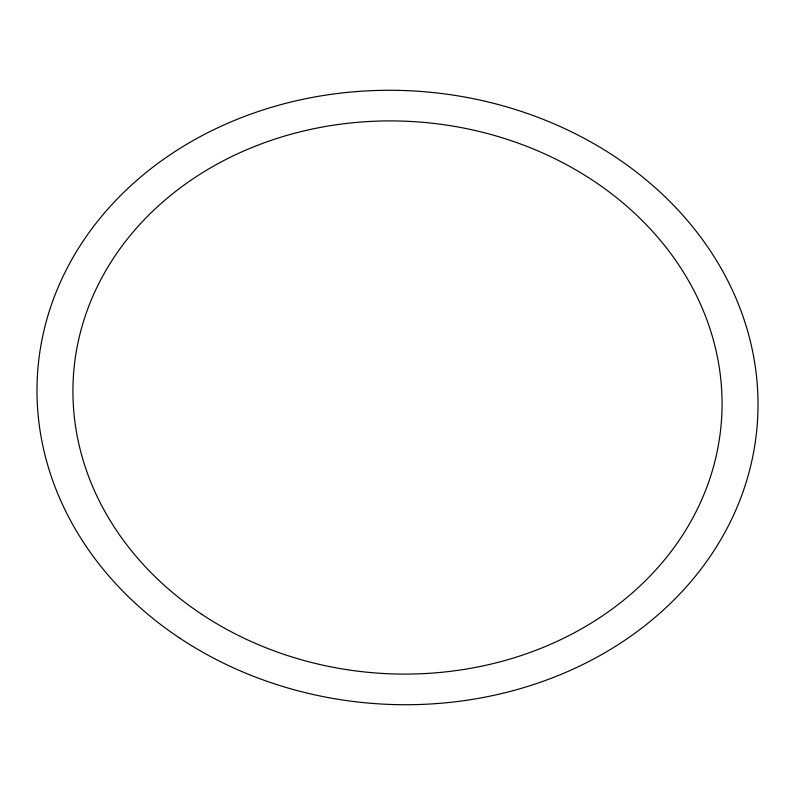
<?xml version="1.0" encoding="UTF-8"?>
<svg xmlns="http://www.w3.org/2000/svg" width="795" height="795" viewBox="0 0 795 795"><rect width="100%" height="100%" fill="white"/><g stroke="black" fill="none" stroke-linecap="round" stroke-linejoin="round"><path stroke-width="1.19" d="M180.008 638.276A360.761 306.94 4 0 0 755.25 442.368A360.761 306.94 4 0 0 257.242 111.857A360.761 306.94 4 0 0 180.008 638.276M201.692 614.267A324.787 276.332 4 0 0 719.574 437.896A324.787 276.332 4 0 0 271.224 140.337A324.787 276.332 4 0 0 201.692 614.267"/></g></svg>
